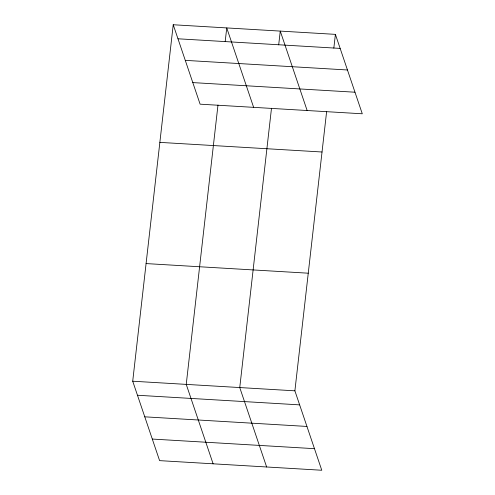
<?xml version="1.0" encoding="UTF-8"?>
<svg xmlns="http://www.w3.org/2000/svg" width="495" height="495" viewBox="0 0 495 495"><rect width="100%" height="100%" fill="white"/><g stroke="black" fill="none" stroke-linecap="round" stroke-linejoin="round"><path stroke-width="0.74" d="M326.632 111.517L294.89 390.827L321.775 470.25L159.6 460.635L132.716 381.212L173.225 24.75L335.4 34.365L362.284 113.788L200.11 104.173L173.225 24.75M217.979 105.07L186.238 384.386L213.116 463.809M225.182 41.673L226.747 27.924L253.626 107.347M271.495 108.244L239.753 387.56L266.632 466.983M278.697 44.847L280.263 31.098L307.141 110.521M333.834 48.114L335.4 34.365M177.977 38.789L340.152 48.405M185.285 60.365L347.453 69.981M192.809 82.597L354.977 92.212M159.86 142.381L322.028 152.002M146.087 263.581L308.255 273.197M132.716 381.212L294.89 390.827M137.468 395.251L299.642 404.873M144.775 416.827L306.943 426.443M152.299 439.059L314.467 448.674"/></g></svg>
